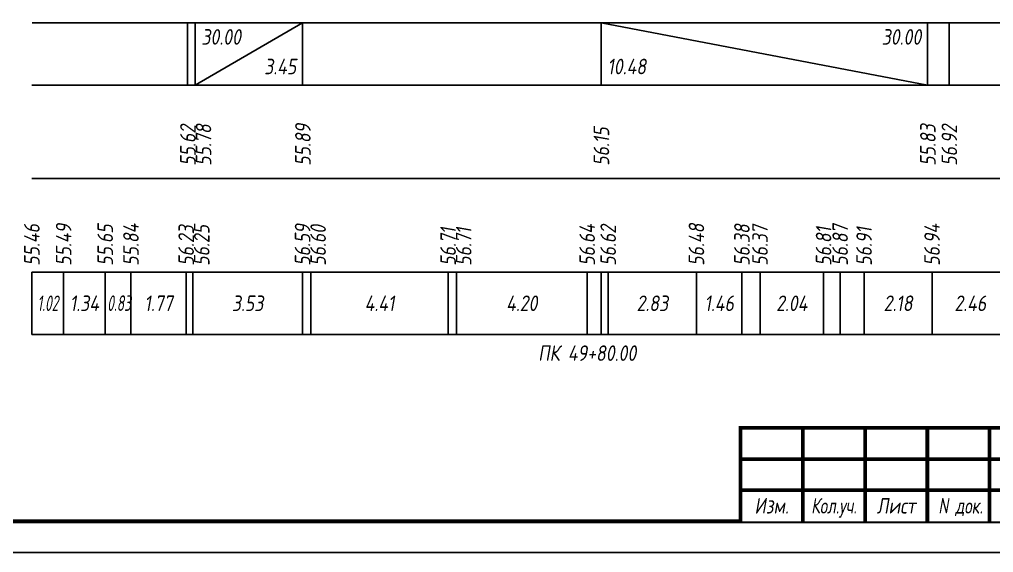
# Model space of a CAD drawing. Extents: x -717 to 1451, y -133302 to 233.
# Drawn here: x 84.2 to 240.6, y -78656.4 to -78570.9 of the extents above; entities that cross this region are included whole.
import ezdxf
from ezdxf.enums import TextEntityAlignment as Align

# ---------------------------------------------------------------- set-up
doc = ezdxf.new("R2010")
doc.units = 0
for name, color, linetype in [('Зарамочное оформление', 7, 'Continuous'), ('Код_510', 7, 'Continuous'), ('Код_516', 1, 'Continuous'), ('Подписи поперечников', 7, 'Continuous'), ('Таблица', 7, 'Continuous')]:
    doc.layers.add(name, color=color, linetype=linetype)
doc.styles.add('М', font='romand.shx', dxfattribs={"width": 0.8, "oblique": 10, "height": 2.5})

# ---------------------------------------------------------------- blocks, each defined once
blk = doc.blocks.new('Штамп')
at = {"linetype": 'Continuous'}
blk.add_wipeout([(199.95, -411.25), (384.95, -411.25), (384.95, -426.25), (199.95, -426.25)], dxfattribs=at).dxf.layer = 'Зарамочное оформление'
at = {"layer": 'Зарамочное оформление', "linetype": 'Continuous', "lineweight": -3, "const_width": 0.6, "flags": 128}
for points in [[(199.95, -426.25), (199.95, -411.25), (384.95, -411.25)], [(209.95, -411.25), (209.95, -426.25)], [(219.95, -411.25), (219.95, -426.25)], [(229.95, -411.25), (229.95, -426.25)], [(239.95, -411.25), (239.95, -426.25)], [(199.95, -416.25), (264.95, -416.25)], [(199.95, -421.25), (264.95, -421.25)]]:
    blk.add_lwpolyline(points, dxfattribs=at)
at = {"layer": 'Зарамочное оформление', "linetype": 'Continuous', "style": 'М', "oblique": 10}
for s, width, p in [('Изм.', 0.8, (204.95, -423.75)), ('Кол.уч.', 0.7, (214.95, -423.75)), ('Лист', 0.8, (224.95, -423.75)), ('N док.', 0.7, (235.28, -423.75))]:
    blk.add_text(s, height=2.5, dxfattribs=dict(at, width=width)).set_placement(p, align=Align.MIDDLE_CENTER)
blk = doc.blocks.new('шифр')
blk.add_blockref('Штамп', (0, -78285))

msp = doc.modelspace()

# ---------------------------------------------------------------- linework, layer by layer
at = {"flags": 128}
msp.add_lwpolyline([(-30.054, -78656.421), (389.946, -78656.421), (389.946, -78359.421), (-30.054, -78359.421)], close=True, dxfattribs=at)
at = {"const_width": 0.6, "flags": 128}
msp.add_lwpolyline([(-10.054, -78651.421), (384.946, -78651.421), (384.946, -78364.421), (-10.054, -78364.421)], close=True, dxfattribs=at)
at = {"layer": 'Код_510'}
for p, q in [((86.18, -78621.421), (86.18, -78611.421)), ((91.277, -78621.421), (91.277, -78611.421)), ((97.954, -78621.421), (97.954, -78611.421)), ((102.086, -78621.421), (102.086, -78611.421)), ((110.952, -78621.421), (110.952, -78611.421)), ((112.001, -78621.421), (112.001, -78611.421)), ((129.639, -78621.421), (129.639, -78611.421)), ((130.987, -78621.421), (130.987, -78611.421)), ((153.012, -78621.421), (153.012, -78611.421)), ((154.333, -78621.421), (154.333, -78611.421)), ((175.343, -78621.421), (175.343, -78611.421)), ((177.575, -78621.421), (177.575, -78611.421)), ((178.716, -78621.421), (178.716, -78611.421)), ((192.883, -78621.421), (192.883, -78611.421)), ((200.184, -78621.421), (200.184, -78611.421)), ((203.085, -78621.421), (203.085, -78611.421)), ((213.293, -78621.421), (213.293, -78611.421)), ((215.955, -78621.421), (215.955, -78611.421)), ((219.796, -78621.421), (219.796, -78611.421)), ((230.714, -78621.421), (230.714, -78611.421))]:
    msp.add_line(p, q, dxfattribs=at)
at = {"layer": 'Код_516'}
for p, q in [((111.18, -78581.421), (111.18, -78571.421)), ((112.391, -78581.421), (112.391, -78571.421)), ((112.391, -78581.421), (129.639, -78571.421)), ((129.639, -78581.421), (129.639, -78571.421)), ((177.575, -78581.421), (177.575, -78571.421)), ((177.575, -78571.421), (229.984, -78581.421)), ((229.984, -78581.421), (229.984, -78571.421)), ((229.984, -78581.421), (229.984, -78571.421)), ((233.437, -78581.421), (233.437, -78571.421))]:
    msp.add_line(p, q, dxfattribs=at)
at = {"layer": 'Таблица'}
for p, q in [((86.234, -78571.421), (258.491, -78571.421)), ((86.18, -78581.421), (258.437, -78581.421)), ((86.18, -78596.421), (258.437, -78596.421)), ((86.18, -78611.421), (258.437, -78611.421)), ((86.18, -78621.421), (258.437, -78621.421))]:
    msp.add_line(p, q, dxfattribs=at)

# ---------------------------------------------------------------- texts
at = {"layer": 'Код_510', "style": 'М', "oblique": 10, "width": 0.8}
for s, p in [('55.46', (86.18, -78610.421)), ('55.49', (91.277, -78610.421)), ('55.65', (97.954, -78610.421)), ('55.84', (102.086, -78610.421)), ('56.25', (113.452, -78610.421)), ('56.59', (129.639, -78610.421)), ('56.64', (175.343, -78610.421)), ('56.62', (178.716, -78610.421)), ('56.48', (192.883, -78610.421)), ('56.38', (200.184, -78610.421)), ('56.37', (203.085, -78610.421)), ('56.87', (215.955, -78610.421)), ('56.94', (230.714, -78610.421)), ('56.23', (110.952, -78610.421)), ('56.60', (132.139, -78610.421)), ('56.71', (153.012, -78610.421)), ('56.71', (155.512, -78610.421)), ('56.81', (213.293, -78610.421)), ('56.91', (219.796, -78610.421))]:
    msp.add_text(s, height=2.5, rotation=90, dxfattribs=at).set_placement(p, align=Align.MIDDLE_LEFT)
at = {"layer": 'Код_510', "style": 'М', "oblique": 10}
for s, width, p in [('1.02', 0.6, (88.728, -78616.421)), ('1.34', 0.8, (94.616, -78616.421)), ('0.83', 0.6, (100.169, -78616.403)), ('1.77', 0.8, (106.519, -78616.421)), ('3.53', 0.8, (120.82, -78616.421)), ('4.41', 0.8, (142, -78616.421)), ('4.20', 0.8, (164.838, -78616.421)), ('2.83', 0.8, (185.8, -78616.421)), ('1.46', 0.8, (196.533, -78616.421)), ('2.04', 0.8, (208.189, -78616.421)), ('2.18', 0.8, (225.255, -78616.421)), ('2.46', 0.8, (236.851, -78616.421))]:
    msp.add_text(s, height=2.5, dxfattribs=dict(at, width=width)).set_placement(p, align=Align.MIDDLE_CENTER)
at = {"layer": 'Код_516', "style": 'М', "oblique": 10, "width": 0.8}
msp.add_text('30.00', height=2.5, dxfattribs=at).set_placement((113.391, -78572.421), align=Align.TOP_LEFT)
msp.add_text('30.00', height=2.5, dxfattribs=at).set_placement((228.984, -78572.421), align=Align.TOP_RIGHT)
msp.add_text('3.45', height=2.5, dxfattribs=at).set_placement((128.639, -78580.421), align=Align.BOTTOM_RIGHT)
msp.add_text('10.48', height=2.5, dxfattribs=at).set_placement((178.575, -78580.421), align=Align.BOTTOM_LEFT)
for s, p in [('55.62', (111.234, -78594.371)), ('55.78', (113.734, -78594.371)), ('55.89', (129.693, -78594.371)), ('56.15', (177.629, -78594.371)), ('55.83', (230.039, -78594.371)), ('56.92', (233.491, -78594.371))]:
    msp.add_text(s, height=2.5, rotation=90, dxfattribs=at).set_placement(p, align=Align.MIDDLE_LEFT)
at = {"layer": 'Подписи поперечников', "style": 'М', "oblique": 10, "width": 0.8}
msp.add_text('ПК 49+80.00', height=2.5, dxfattribs=at).set_placement((175.343, -78626.421), align=Align.BOTTOM_CENTER)

# ---------------------------------------------------------------- next in the draw order: block references
msp.add_blockref('шифр', (0, 59.829))

doc.saveas('drawing.dxf')
